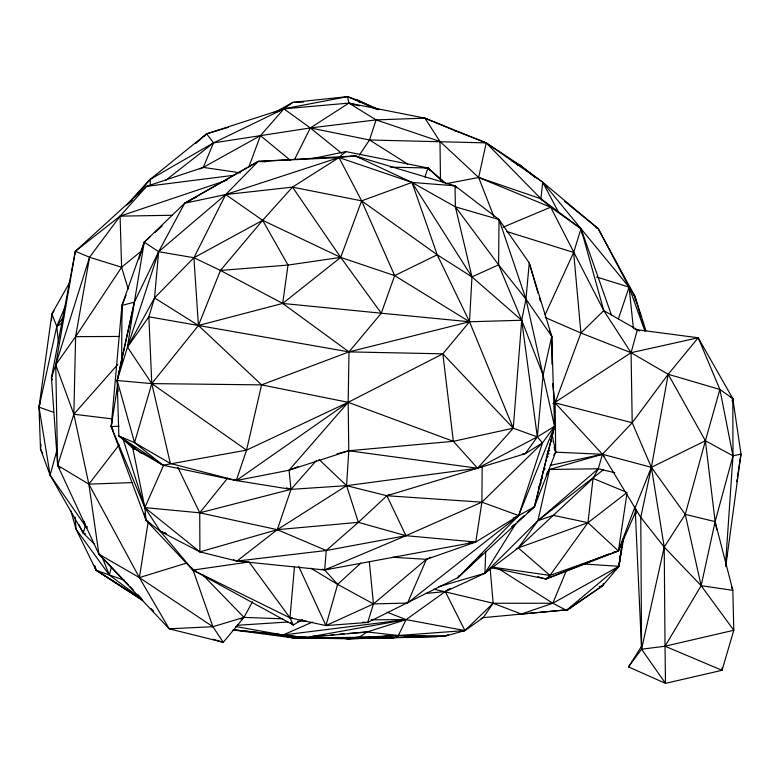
<?xml version="1.0" encoding="UTF-8"?>
<svg xmlns="http://www.w3.org/2000/svg" width="780" height="780" viewBox="0 0 780 780"><rect width="100%" height="100%" fill="white"/><g stroke="black" fill="none" stroke-linecap="round" stroke-linejoin="round"><path stroke-width="1.17" d="M482.167 466.303L481.894 502.154L475.781 542.032L426.426 559.328L373.454 603.934L325.942 625.589L289.975 617.838L192.884 570.073L146.055 520.299L111.169 426.572L121.933 305.448L144.251 242.141L184.655 203.239L258.18 161.431L355.27 155.893L455.023 185.816L499.024 219.521L529.25 262.938L551.762 336.326L554.541 426.29L534.437 506.776L457.88 577.658L367.712 622.44L325.942 625.589L298.711 566.426M522.873 453.599L525.262 453.697L537.322 436.907L543.094 375.073L521.703 320.258L498.595 264.82L499.024 219.521L455.393 206.856L411.996 182.432L355.27 155.893L338.988 157.56L258.18 161.431L184.655 203.239L158.632 251.696L134.374 302.133L117.166 380.513L118.853 435.923L132.688 447.779L162.991 465.231L236.272 480.548L290.998 489.352L346.573 485.667L477.575 468.224L525.262 453.697L542.48 442.923L554.541 426.29L525.954 299.101L499.024 219.521M184.655 203.239L225.713 194.551L338.988 157.56L361.627 200.85L394.66 275.613L381.293 313.209L348.991 351.887L348.173 402.314L348.777 450.762L346.573 485.667L358.361 522.356L405.951 535.694L475.781 542.032L518.681 515.56L534.437 506.776L555.701 452.176L555.087 402.86L552.64 383.779M379.012 109.658L357.883 100.279L347.529 96.642L292.763 102.394L283.901 108.829L260.432 135.642L203.268 167.398L146.591 186.342L120.091 216.128L89.554 257.254L75.611 336.648L73.846 414.238L88.861 484.136L98.904 554.18L169.192 628.826L223.304 642.31L243.994 617.37L252.506 601.75M121.563 317.528L121.933 305.448L126.068 295.318M485.735 551.411L484.926 573.261L445.292 591.572L406.087 619.612L367.214 631.946L305.984 637.582L293.309 637.894L232.957 629.957M51.548 319.985L51.86 313.901L69.732 282.38M725.575 564.057L732.986 455.842L732.8 398.56L698.197 337.76L634.94 329.462M538.015 293.173L529.25 262.938L525.954 299.101L521.703 320.258L513.25 428.2L477.575 468.224L386.88 495.748L358.361 522.356L326.255 550.495L236.945 561.083L199.904 551.879L160.417 531.404L146.055 520.299L144.232 513.289M336.979 453.765L348.777 450.762L477.575 468.224L537.322 436.907L554.541 426.29L518.681 515.56L407.521 603.067L373.454 603.934L337.633 584.376L324.675 569.975L326.255 550.495L277.3 529.669L199.739 512.821L144.856 507.604L111.169 426.572L117.37 387.114M294.44 567.197L289.975 617.838L293.319 624.995L302.581 619.525M117.39 382.931L117.166 380.513L127.481 347.11L148.873 316.797L154.537 297.921L158.632 251.696L225.713 194.551L258.18 161.431L265.473 161.879M620.042 555.516L618.95 566.29L602.638 585.721L567.957 609.745L483.21 617.643L481.075 618.657M725.809 564.223L726.297 559.475M726.541 557.096L726.784 554.716M41.018 444.327L40.502 449.134L50.115 475.137L83.304 533.169L94.37 544.04M622.372 541.164L618.95 566.29L566.436 610.34L552.796 603.252L498.849 568.864M725.722 566.563L741 454.067L732.8 398.56L730.996 396.962M54.025 310.996L51.86 313.901L39 407.111L40.502 449.134L42.695 453.443M622.966 538.853L618.95 566.29L552.796 603.252L521.293 614.045L518.934 613.772M490.435 567.518L545.951 579.033L618.423 550.972L626.915 493.672M120.178 369.184L121.69 359.619L121.933 305.448L134.374 302.133L144.251 242.141L150.53 236.476M736.671 481.718L737.051 479.31M737.422 476.902L741 454.067L732.986 455.842L705.403 440.768L668.197 374.273L631.069 352.706L580.905 333.011L545.191 317.489M148.288 521.313L139.376 577.59L169.192 628.826L212.881 626.701L243.994 617.37L282.838 618.842M623.805 537.566L618.95 566.29L583.986 564.018M234.302 175.227L146.591 186.342L75.348 251.277L55.731 364.767L51.461 377.627L57.632 465.387L98.904 554.18L128.329 584.785M60.05 468.117L57.632 465.387L58.042 463.018M52.289 379.87L51.461 377.627L75.348 251.277L120.091 216.128L226.814 180.258M113.012 429.634L111.169 426.572L112.359 420.654M170.342 463.447L134.54 442.621L151.788 383.604L198.422 325.484L220.447 270.436L262.645 220.321L292.49 187.132L338.988 157.56L411.996 182.432L455.023 185.816L455.393 206.856L471.968 276.9L469.511 321.769L442.845 353.827L348.173 402.314L246.538 450.128L162.991 465.231L134.54 442.621L117.166 380.513L134.374 302.133L127.481 347.11L151.788 383.604L170.342 463.447L236.272 480.548L289.048 470.233L348.777 450.762L453.356 441.314L513.25 428.2L537.322 436.907L542.48 442.923L518.681 515.56L457.88 577.658L459.098 575.582M126.76 205.111L150.13 179.419L206.612 133.828L283.901 108.829L348.875 103.096L424.915 118.141L486.223 142.886L478.657 177.47L493.915 216.694M543.094 375.073L551.762 336.326L549.5 331.168M641.501 646.396L628.534 666.91L665.486 683.358L641.569 649.213L640.77 517.393L651.368 467.317L668.197 374.273L719.881 389.464L705.403 440.768L715.133 521.625L732.829 590.343L733.804 630.269L722.036 670.303L665.486 683.358L665.028 646.22L701.142 585.692L715.133 521.625L732.986 455.842L719.881 389.464L698.197 337.76L668.197 374.273L632.209 422.74L602.452 454.272L549.539 469.492L537.898 520.679L518.31 547.931L484.926 573.261L438.731 586.687M234.156 479.417L236.272 480.548L246.538 450.128L261.583 384.872L348.991 351.887L469.511 321.769L521.703 320.258L537.322 436.907M554.541 426.29L534.437 506.776L528.07 512.353M111.452 567.06L109.337 575.055L141.258 598.738M40.258 402.46L39 407.111L50.115 475.137L86.746 527.982M50.115 475.137L57.125 449.475M84.396 521.371L85.225 526.13L83.304 533.169L85.605 533.832M628.534 666.91L641.569 649.213L665.028 646.22L733.804 630.269L701.142 585.692L685.259 514.39L651.368 467.317L632.209 422.74L631.069 352.706L637.358 329.774L603.779 310.596L550.67 207.197L540.95 198.783L486.223 142.886L454.126 130.328L456.271 131.459M722.007 667.924L722.036 670.303L665.028 646.22L664.219 547.082L651.368 467.317L635.134 507.819L641.569 649.213L664.219 547.082L685.259 514.39L705.403 440.768L651.368 467.317L602.452 454.272L555.701 452.176L553.712 455.218M325.942 625.589L337.633 584.376L360.76 563.14M516.106 548.925L518.31 547.931L593.044 478.394L598.279 468.76L602.452 454.272L555.087 402.86L580.905 333.011L603.779 310.596L581.012 228.716L540.95 198.783L478.657 177.47L439.988 141.492L424.915 118.141L376.087 119.896L310.333 127.949L213.544 142.876L150.13 179.419L127.51 204.399M139.016 259.155L144.251 242.141L158.632 251.696L193.908 257.722L220.447 270.436L282.692 303.44L348.991 351.887L442.845 353.827L513.25 428.2L469.511 321.769L437.219 254.777L411.996 182.432L361.627 200.85L292.49 187.132L225.713 194.551L193.908 257.722L154.537 297.921L127.481 347.11L158.632 251.696M75.348 251.277L89.554 257.254L55.731 364.767L57.632 465.387L88.861 484.136L139.376 577.59L212.881 626.701L223.304 642.31L212.911 639.23M57.632 465.387L73.846 414.238L117.76 364.426M359.336 155.123L369.525 139.981L376.087 119.896L348.875 103.096L347.529 96.642L283.901 108.829L276.452 112.144M424.915 177.148L427.957 167.983L345.93 151.612L311.854 158.632M618.335 319.01L629.099 287.128L598.211 228.637L542.704 182.208L520.367 165.457L486.223 142.886L369.525 139.981L310.333 127.949L283.901 108.829L213.544 142.876L165.799 180.258M233.571 559.777L236.945 561.083L277.3 529.669L290.998 489.352L316.505 460.395M566.436 610.34L602.638 585.721L603.418 583.45M731.981 400.852L732.8 398.56L719.881 389.464M154.537 297.921L198.422 325.484L282.692 303.44L340.694 257.4L361.627 200.85L437.219 254.777L471.968 276.9L521.703 320.258M248.81 166.988L260.432 135.642L290.248 160.202M537.742 576.693L545.951 579.033L549.978 575.425L618.423 550.972L635.066 506.522M566.27 570.892L552.796 603.252L493.145 603.252L434.05 589.183M65.257 306.248L56.774 326.43L39 407.111L53.654 412.366M199.972 168.948L203.268 167.398L213.544 142.876L206.612 133.828L195.692 143.52M407.521 603.067L426.426 559.328L430.823 557.242M613.187 552.367L618.423 550.972L636.109 510.88M163.556 465.397L144.856 507.604L146.055 520.299L150.755 524.053M545.083 314.818L573.661 252.437L581.012 228.716L550.67 207.197L478.657 177.47L446.491 183.622M277.885 634.715L293.309 637.894L348.28 638.771L398.365 635.515L406.087 619.612L464.929 630.572L483.21 617.643L493.145 603.252L490.201 568.932M294.665 159.266L310.333 127.949L348.875 103.096L359.404 105.817M51.461 377.627L52.63 375.511M515.639 523.946L484.926 573.261L537.898 520.679L598.279 468.76L614.776 472.738M538.658 486.954L541.222 482.849M546.341 474.63L549.539 469.492L598.279 468.76M542.461 472.436L545.113 468.39M111.901 418.85L73.846 414.238L55.731 364.767L75.611 336.648L121.602 267.238L141.336 251.121M63.716 316.495L56.774 326.43L58.51 343.298M492.892 567.197L549.978 575.425L587.954 522.697L627.091 492.473M119.145 444.863L88.861 484.136L132.649 482.576M227.633 478.091L199.739 512.821L199.904 551.879L277.3 529.669L358.361 522.356M540.335 480.811L542.636 477.974M547.238 472.319L549.539 469.492M204.262 136.559L206.612 133.828L228.501 127.276M177.791 467.24L199.739 512.821L290.998 489.352L289.048 470.233L348.173 402.314L453.356 441.314L477.575 468.224M542.48 442.923L481.894 502.154L405.951 535.694L324.675 569.975L236.945 561.083L239.372 560.986M457.88 577.658L474.503 561.61M478.881 557.388L482.381 554.005M335.01 637.523L348.28 638.771L445.36 636.1L464.929 630.572L493.145 603.252L521.293 614.045L567.957 609.745L565.549 609.726M155.015 232.43L162.201 225.956M190.008 200.87L191.802 199.251L196.238 197.408M132.015 200.089L128.378 203.326L132.132 200.284M511.68 526.705L514.41 524.316M517.14 521.917L524.423 515.541M603.174 469.95L537.898 520.679L553.371 515.356L587.954 522.697L618.423 550.972M339.563 156.839L345.93 151.612M448.168 589.387L445.292 591.572L425.968 593.414M593.073 560.245L545.951 579.033L548.867 576.859M236.272 480.548L348.173 402.314L261.583 384.872L151.788 383.604L117.166 380.513M545.951 579.033L549.88 576.371M348.28 638.771L437.278 636.792L398.365 635.515L367.214 631.946L359.044 637.348L348.28 638.771L337.721 637.708M552.923 403.699L631.069 352.706L698.197 337.76M241.01 619.291L243.994 617.37L202.839 574.938M450.343 588.325L445.292 591.572L464.929 630.572L461.438 630.932M277.3 529.669L346.573 485.667L386.88 495.748L481.894 502.154L518.681 515.56L513.191 518.164M61.922 323.212L56.774 326.43L51.86 313.901M274.219 112.788L292.763 102.394L303.615 102.034M448.334 634.481L445.36 636.1L398.365 635.515L359.044 637.348L293.309 637.894L283.881 635.583M546.088 457.334L548.223 456.183M225.713 194.551L262.645 220.321L340.694 257.4L394.66 275.613L437.219 254.777M390.175 494.237L386.88 495.748L405.951 535.694L326.255 550.495M551.967 364.279L551.762 336.326L525.954 299.101L498.595 264.82L471.968 276.9L411.996 182.432M387.124 612.232L406.087 619.612L305.984 637.582L234.097 629.899L283.013 635.017L312.458 622.06M503.129 227.165L550.67 207.197M289.048 470.233L297.989 466.645M595.316 559.348L600.922 557.115M603.164 556.218L608.78 553.985M322.413 569.117L324.675 569.975L330.476 568.113M186.771 563.014L139.376 577.59L98.904 554.18M356.07 637.192L393.422 637.904L398.063 636.568M599.196 586.658L602.638 585.721M547.414 451.21L549.754 450.577M550.309 465.397L602.452 454.272L604.012 456.144M546.8 454.184L549.188 453.736M324.675 569.975L475.781 542.032L468.565 542.958M394.66 275.613L469.511 321.769L381.293 313.209L340.694 257.4L288.005 265.073L220.447 270.436M122.655 437.668L144.856 507.604L160.417 531.404L192.884 570.073L249.054 562L289.975 617.838L292.402 617.984M235.774 626.545L283.013 635.017L406.087 619.612L371.104 619.817M293.309 637.894L300.573 637.309M303.001 637.114L306.637 636.821M312.692 636.334L316.329 636.041M321.175 635.651L324.802 635.359M330.866 634.871L334.503 634.579M339.349 634.189L344.194 633.799M347.822 633.506L367.214 631.946M398.365 635.515L464.929 630.572M237.091 625.307L287.83 622.011M297.492 621.387L305.945 620.841M111.169 426.572L119.018 426.202M355.465 100.357L357.883 100.279L375.307 108.839M172.166 215.27L120.091 216.128L121.602 267.238L128.222 289.127M75.611 336.648L119.398 336.453M452.595 185.767L455.023 185.816L456.329 187.853M390.409 167.164L427.957 167.983L446.335 183.836M517.959 165.36L520.367 165.457L535.373 177.635M362.846 622.157L367.712 622.44L373.454 603.934L369.349 561.815M392.788 557.261L426.426 559.328M424.32 167.749L427.957 167.983L443.888 182.812M236.945 561.083L246.636 561.815M145.09 453.59L141.502 453.297L118.853 435.923L134.54 442.621M135.086 447.983L132.688 447.779L130.728 444.697M381.293 313.209L282.692 303.44L288.005 265.073L262.645 220.321L193.908 257.722L198.422 325.484L261.583 384.872M283.013 635.017L305.984 637.582M203.268 167.398L240.338 172.828M348.991 351.887L148.873 316.797L151.788 383.604L246.538 450.128M685.259 514.39L715.133 521.625L716.791 529.913M276.822 633.838L279.172 634.423M555.087 402.86L632.209 422.74M516.847 164.541L520.367 165.457L521.674 167.476M385.33 635.642L393.422 637.904M191.861 567.889L192.884 570.073L196.365 571.135M596.602 277.007L629.099 287.128L634.891 296.215L645.957 330.73M89.554 257.254L121.602 267.238M506.776 231.543L573.661 252.437L580.905 333.011M286.387 487.851L290.998 489.352M348.875 103.096L354.559 104.978M376.087 119.896L439.988 141.492L440.476 179.956M166.169 533.393L160.417 531.404L166.043 533.588M85.225 526.13L87.506 526.919M124.098 580.193L96.086 570.258L76.021 529.103L70.766 510.481M625.999 492.024L593.044 478.394L587.954 522.697L518.31 547.931L549.978 575.425M424.915 118.141L453.005 129.86M595.988 227.701L598.211 228.637L634.891 296.215L640.975 317.119M347.529 96.642L377.725 109.58M355.27 155.893L359.736 157.843M511.826 160.924L520.367 165.457M192.884 570.073L293.319 624.995L290.618 622.615M310.713 568.133L337.633 584.376M637.358 329.774L639.405 331.032M369.525 139.981L407.608 163.995M142.038 599.664L96.086 570.258L94.409 565.695M140.059 598.27L96.154 570.082L94.468 565.519L96.086 570.258L142.808 600.629M118.853 435.923L162.991 465.231M486.223 142.886L542.704 182.208L629.099 287.128L644.972 331.237M199.904 551.879L144.856 507.604L132.688 447.779L130.231 443.84M310.333 127.949L341.581 153.241M564.447 201.24L598.211 228.637M633.029 294.694L634.891 296.215L635.388 301.031M318.962 459.401L346.573 485.667M130.006 586.531L133.37 590.031M137.582 594.409L140.936 597.899M151.028 608.4L153.553 611.023M427.957 167.983L430.053 170.781M455.393 206.856L498.595 264.82M357.883 100.279L359.258 102.209M292.49 187.132L340.694 257.4M542.295 200.801L540.95 198.783L542.704 182.208L558.558 212.248M603.779 310.596L631.069 352.706M602.452 454.272L640.77 517.393L664.219 547.082L701.142 585.692L732.829 590.343L731.465 586.999M78.916 524.55L83.304 533.169L82.797 530.79M133.175 447.379L134.101 449.611M101.741 556.033L109.337 575.055L76.021 529.103L75.153 517.052M551.138 439.608L551.967 441.899M554.044 447.603L555.701 452.176L551.967 433.622M636.353 511.212L635.134 507.819L636.373 513.767M611.617 315.559L581.012 228.716L582.66 235.745M192.621 568.766L212.881 626.701M641.648 319.449L643.334 325.26M539.37 297.833L540.384 301.314M442.845 353.827L453.356 441.314M629.099 287.128L633.38 328.282M117.819 387.767L118.151 391.385M552.386 433.563L552.484 435.981L552.464 433.553M150.13 179.419L150.306 185.23M121.69 359.619L121.68 362.047L121.69 359.619"/></g></svg>
